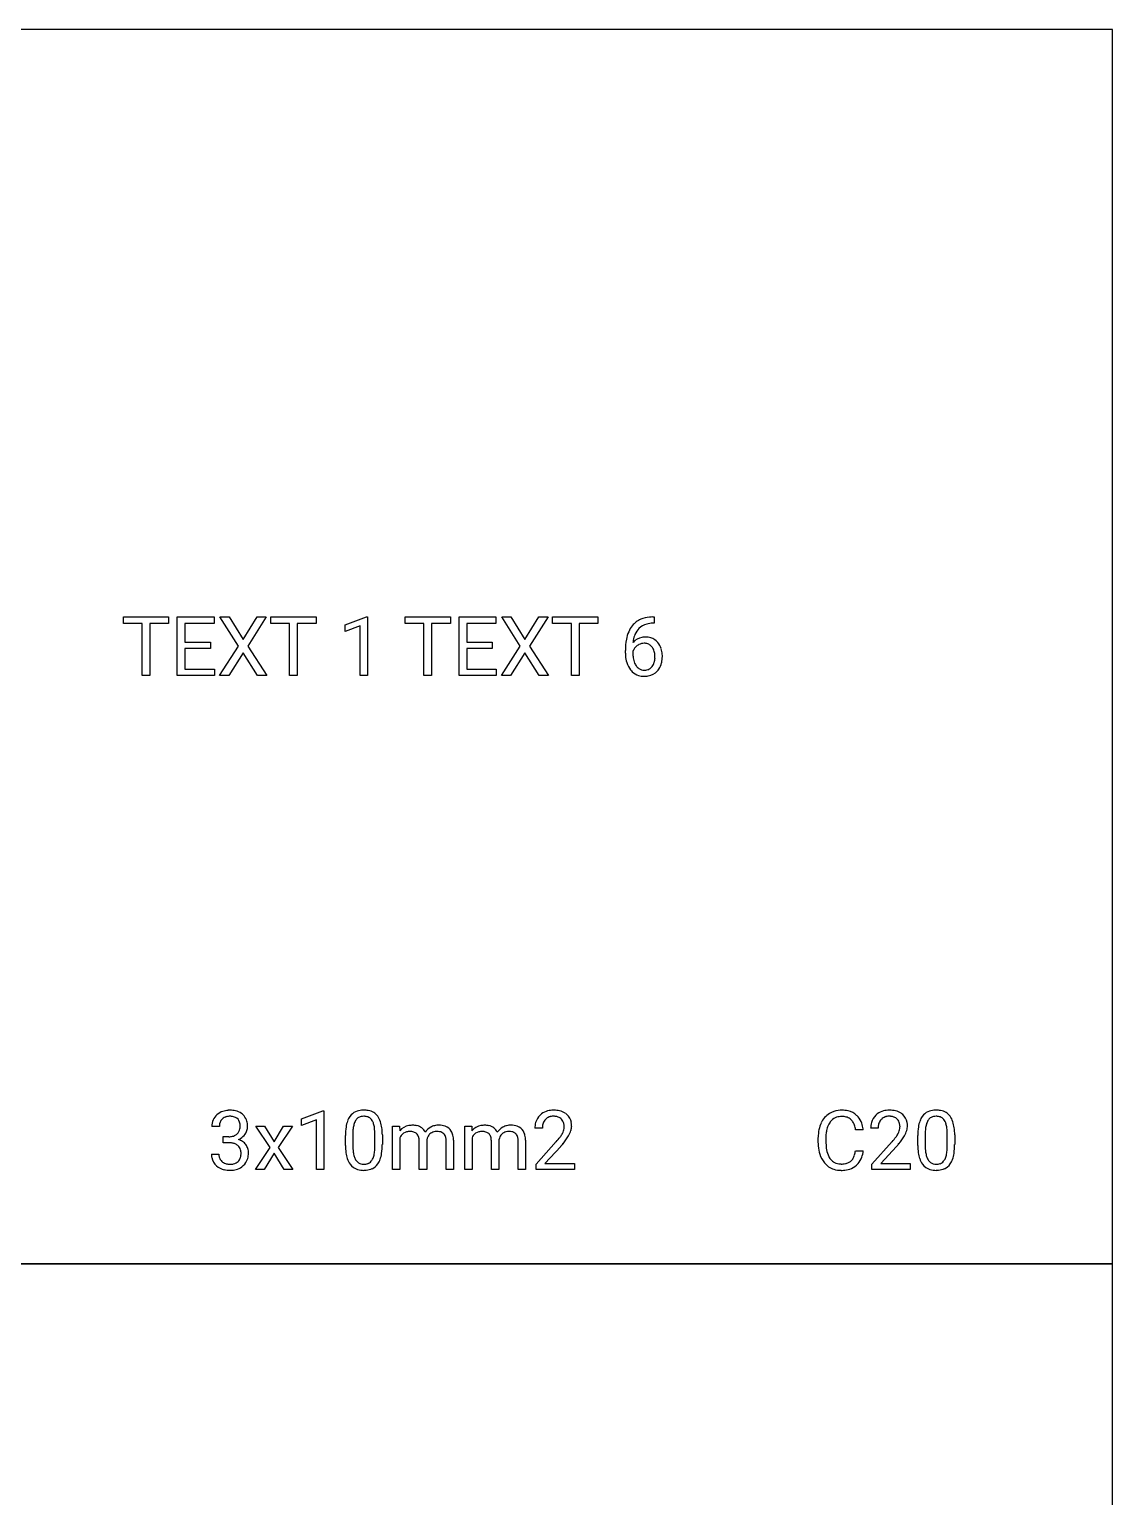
# Model space of a CAD drawing. Header units: metres. Extents: x 0 to 1062, y -1350 to 150.
# Drawn here: x 443.3 to 575, y -778.3 to -600 of the extents above; entities that cross this region are included whole.
import ezdxf

# ---------------------------------------------------------------- set-up
doc = ezdxf.new("R2010")
doc.units = ezdxf.units.M

msp = doc.modelspace()

# ---------------------------------------------------------------- linework, layer by layer
for p, q in [((575, -600), (400, -600)), ((575, -750), (575, -600)), ((454.74, -672.19), (454.74, -671.41)), ((454.74, -671.41), (460.24, -671.41)), ((457.02, -672.19), (454.74, -672.19)), ((457.02, -678.52), (457.02, -672.19)), ((460.24, -672.19), (457.95, -672.19)), ((457.95, -672.19), (457.95, -678.52)), ((460.24, -671.41), (460.24, -672.19)), ((461.29, -678.52), (461.29, -671.41)), ((461.29, -671.41), (465.76, -671.41)), ((465.76, -672.19), (462.23, -672.19)), ((462.23, -672.19), (462.23, -674.47)), ((465.76, -671.41), (465.76, -672.19)), ((468.74, -674.94), (466.48, -671.41)), ((466.48, -671.41), (467.58, -671.41)), ((467.58, -671.41), (469.3, -674.14)), ((469.3, -674.14), (471, -671.41)), ((472.1, -671.41), (469.86, -674.94)), ((471, -671.41), (472.1, -671.41)), ((472.66, -672.19), (472.66, -671.41)), ((472.66, -671.41), (478.16, -671.41)), ((474.94, -672.19), (472.66, -672.19)), ((474.94, -678.52), (474.94, -672.19)), ((478.16, -672.19), (475.87, -672.19)), ((475.87, -672.19), (475.87, -678.52)), ((478.16, -671.41), (478.16, -672.19)), ((481.69, -672.35), (484.28, -671.38)), ((484.28, -671.38), (484.42, -671.38)), ((484.42, -671.38), (484.42, -678.52)), ((489, -672.19), (489, -671.41)), ((489, -671.41), (494.5, -671.41)), ((491.28, -672.19), (489, -672.19)), ((491.28, -678.52), (491.28, -672.19)), ((494.5, -672.19), (492.21, -672.19)), ((492.21, -672.19), (492.21, -678.52)), ((494.5, -671.41), (494.5, -672.19)), ((495.55, -678.52), (495.55, -671.41)), ((495.55, -671.41), (500.02, -671.41)), ((500.02, -672.19), (496.49, -672.19)), ((496.49, -672.19), (496.49, -674.47)), ((500.02, -671.41), (500.02, -672.19)), ((502.99, -674.94), (500.74, -671.41)), ((500.74, -671.41), (501.84, -671.41)), ((501.84, -671.41), (503.55, -674.14)), ((503.55, -674.14), (505.26, -671.41)), ((506.36, -671.41), (504.12, -674.94)), ((505.26, -671.41), (506.36, -671.41)), ((506.92, -672.19), (506.92, -671.41)), ((506.92, -671.41), (512.42, -671.41)), ((509.2, -672.19), (506.92, -672.19)), ((509.2, -678.52), (509.2, -672.19)), ((512.42, -672.19), (510.13, -672.19)), ((510.13, -672.19), (510.13, -678.52)), ((512.42, -671.41), (512.42, -672.19)), ((519.26, -672.18), (519.09, -672.18)), ((519.1, -671.41), (519.26, -671.41)), ((519.26, -671.41), (519.26, -672.18)), ((481.69, -673.17), (481.69, -672.35)), ((483.52, -672.5), (481.69, -673.17)), ((483.52, -678.52), (483.52, -672.5)), ((462.23, -674.47), (465.31, -674.47)), ((465.31, -675.24), (462.23, -675.24)), ((462.23, -675.24), (462.23, -677.76)), ((465.31, -674.47), (465.31, -675.24)), ((466.43, -678.52), (468.74, -674.94)), ((469.3, -675.75), (467.54, -678.52)), ((471.04, -678.52), (469.3, -675.75)), ((469.86, -674.94), (472.16, -678.52)), ((496.49, -674.47), (499.57, -674.47)), ((499.57, -675.24), (496.49, -675.24)), ((496.49, -675.24), (496.49, -677.76)), ((499.57, -674.47), (499.57, -675.24)), ((500.69, -678.52), (502.99, -674.94)), ((503.55, -675.75), (501.8, -678.52)), ((505.3, -678.52), (503.55, -675.75)), ((504.12, -674.94), (506.42, -678.52)), ((515.77, -675.82), (515.77, -675.47)), ((516.67, -675.59), (516.67, -675.92)), ((457.95, -678.52), (457.02, -678.52)), ((465.81, -678.52), (461.29, -678.52)), ((462.23, -677.76), (465.81, -677.76)), ((465.81, -677.76), (465.81, -678.52)), ((467.54, -678.52), (466.43, -678.52)), ((472.16, -678.52), (471.04, -678.52)), ((475.87, -678.52), (474.94, -678.52)), ((484.42, -678.52), (483.52, -678.52)), ((492.21, -678.52), (491.28, -678.52)), ((500.07, -678.52), (495.55, -678.52)), ((496.49, -677.76), (500.07, -677.76)), ((500.07, -677.76), (500.07, -678.52)), ((501.8, -678.52), (500.69, -678.52)), ((506.42, -678.52), (505.3, -678.52)), ((510.13, -678.52), (509.2, -678.52)), ((476.38, -732.38), (478.97, -731.41)), ((476.38, -733.2), (476.38, -732.38)), ((478.2, -732.53), (476.38, -733.2)), ((478.2, -738.55), (478.2, -732.53)), ((478.97, -731.41), (479.11, -731.41)), ((479.11, -731.41), (479.11, -738.55)), ((466.41, -733.31), (465.5, -733.31)), ((466.88, -734.56), (467.56, -734.56)), ((466.88, -735.3), (466.88, -734.56)), ((472.58, -735.88), (470.85, -733.27)), ((470.85, -733.27), (471.89, -733.27)), ((471.89, -733.27), (473.05, -735.2)), ((473.05, -735.2), (474.22, -733.27)), ((475.28, -733.27), (473.55, -735.88)), ((474.22, -733.27), (475.28, -733.27)), ((481.73, -735.64), (481.73, -734.44)), ((482.63, -734.22), (482.63, -735.66)), ((485.31, -735.77), (485.31, -734.29)), ((486.22, -734.35), (486.22, -735.52)), ((487.46, -738.55), (487.46, -733.27)), ((487.46, -733.27), (488.32, -733.27)), ((488.32, -733.27), (488.34, -733.86)), ((496.23, -738.55), (496.23, -733.27)), ((496.23, -733.27), (497.08, -733.27)), ((497.08, -733.27), (497.1, -733.86)), ((505.67, -733.54), (504.77, -733.54)), ((544.68, -733.73), (543.74, -733.73)), ((546.49, -733.54), (545.59, -733.54)), ((551.31, -735.64), (551.31, -734.44)), ((552.21, -734.22), (552.21, -735.66)), ((554.89, -735.77), (554.89, -734.29)), ((555.8, -734.35), (555.8, -735.52)), ((467.56, -735.3), (466.88, -735.3)), ((470.8, -738.55), (472.58, -735.88)), ((473.55, -735.88), (475.33, -738.55)), ((488.36, -734.7), (488.36, -738.55)), ((490.71, -738.55), (490.71, -735.09)), ((491.62, -735.05), (491.62, -738.55)), ((493.96, -738.55), (493.96, -735.07)), ((494.87, -735.01), (494.87, -738.55)), ((497.13, -734.7), (497.13, -738.55)), ((499.47, -738.55), (499.47, -735.09)), ((500.38, -735.05), (500.38, -738.55)), ((502.73, -738.55), (502.73, -735.07)), ((503.63, -735.01), (503.63, -738.55)), ((504.9, -737.91), (507.36, -735.17)), ((507.9, -735.75), (505.99, -737.82)), ((539.2, -735.33), (539.2, -734.65)), ((540.15, -734.67), (540.15, -735.36)), ((543.74, -736.3), (544.68, -736.3)), ((545.72, -737.91), (548.18, -735.17)), ((548.72, -735.75), (546.81, -737.82)), ((465.44, -736.68), (466.35, -736.68)), ((473.07, -736.58), (471.85, -738.55)), ((474.29, -738.55), (473.07, -736.58)), ((504.9, -738.55), (504.9, -737.91)), ((505.99, -737.82), (509.56, -737.82)), ((509.56, -737.82), (509.56, -738.55)), ((545.72, -738.55), (545.72, -737.91)), ((546.81, -737.82), (550.38, -737.82)), ((550.38, -737.82), (550.38, -738.55)), ((471.85, -738.55), (470.8, -738.55)), ((475.33, -738.55), (474.29, -738.55)), ((479.11, -738.55), (478.2, -738.55)), ((488.36, -738.55), (487.46, -738.55)), ((491.62, -738.55), (490.71, -738.55)), ((494.87, -738.55), (493.96, -738.55)), ((497.13, -738.55), (496.23, -738.55)), ((500.38, -738.55), (499.47, -738.55)), ((503.63, -738.55), (502.73, -738.55)), ((509.56, -738.55), (504.9, -738.55)), ((550.38, -738.55), (545.72, -738.55)), ((400, -750), (575, -750)), ((575, -750), (400, -750)), ((575, -900), (575, -750))]:
    msp.add_line(p, q)
for centre, radius, start, end in [((518.67, -674.13), 2.65, 112.751, 141.1926), ((519, -674.96), 3.54, 94.9147, 112.4719), ((519.12, -675.21), 3.04, 90.5989, 104.534), ((519.16, -676.3), 4.89, 90.7759, 95.4854), ((520.24, -674.94), 4.43, 156.9481, 169.4055), ((519.1, -674.46), 3.19, 141.3846, 156.8839), ((518.07, -675.69), 1.82, 99.617, 139.1542), ((519.7, -674.68), 3.01, 157.4577, 171.4845), ((518.95, -674.37), 2.19, 134.3411, 157.4851), ((518.89, -674.34), 2.13, 104.3078, 133.8639), ((518.21, -676.38), 2.52, 89.7488, 100.2562), ((518.24, -676.01), 2.15, 73.182, 90.5378), ((518.34, -675.64), 1.77, 39.617, 72.7027), ((522.82, -675.41), 7.05, 169.506, 180.4647), ((517.99, -676.06), 1.39, 142.17, 160.2783), ((520.64, -674.85), 3.97, 171.0843, 174.968), ((518.11, -676.17), 1.56, 125.0918, 141.8705), ((518.14, -676.18), 1.59, 117.13, 125.5663), ((518.06, -676.03), 1.42, 89.7387, 117.1618), ((518.07, -676), 1.39, 82.7845, 90.1035), ((518.12, -675.73), 1.11, 57.5923, 83.1979), ((518.06, -675.8), 1.2, 37.5896, 56.9825), ((517.85, -675.97), 1.47, 31.0627, 38.0776), ((517.66, -676.07), 1.69, 11.4098, 30.6339), ((516.9, -676.23), 2.46, -0.3953, 11.549), ((518.01, -675.94), 2.22, 17.8581, 40.1639), ((517.42, -676.13), 2.83, 3.619, 17.7908), ((520.26, -675.82), 4.49, 179.9573, 183.8075), ((519.29, -675.91), 3.52, -176.5341, -162.9153), ((518.5, -676.15), 2.69, -162.9011, -141.1646), ((519.83, -675.94), 3.15, 179.6194, 190.7811), ((518.79, -676.15), 2.09, -169.4135, -151.0511), ((518.47, -676.3), 1.74, -150.5604, -143.6594), ((518.26, -676.48), 1.47, -144.314, -126.2497), ((518.13, -676.76), 1.11, -71.7054, -37.016), ((517.78, -676.48), 1.56, -37.5261, -16.0346), ((517.2, -676.3), 2.17, -16.1279, -3.2038), ((516.54, -676.25), 2.82, -3.5619, 0.0421), ((517.94, -676.45), 2.29, -34.3812, -12.9934), ((517, -676.23), 3.26, -13.0513, 0.4559), ((516.65, -676.2), 3.61, -0.0446, 3.9677), ((518.24, -676.35), 2.37, -141.0886, -133.6632), ((517.97, -676.65), 1.97, -133.9596, -108.6408), ((518.04, -676.4), 2.22, -108.1271, -89.4913), ((518.04, -676.76), 1.11, -125.8215, -89.337), ((518.07, -676.53), 1.34, -90.5977, -72.3362), ((518.07, -675.96), 2.66, -90.2368, -79.8996), ((518.21, -676.66), 1.95, -80.4859, -42.0195), ((518.09, -676.54), 2.12, -42.2341, -34.7426), ((467.4, -733.29), 1.9, 156.7254, 180.6895), ((467.35, -733.3), 1.86, 131.5241, 155.8625), ((467.51, -733.44), 2.07, 109.4923, 132.2591), ((467.68, -733.27), 1.27, 158.8914, 175.6954), ((467.5, -733.21), 1.08, 133.5328, 158.5491), ((467.55, -733.26), 1.16, 103.4748, 133.5694), ((467.63, -733.8), 2.44, 94.0186, 109.2749), ((467.68, -733.75), 1.66, 89.5225, 103.6892), ((467.69, -734.39), 3.04, 89.9538, 94.3439), ((467.72, -734.36), 3.01, 77.1833, 90.4936), ((467.69, -734.28), 2.19, 84.9801, 90.1027), ((467.79, -733.48), 1.38, 64.9824, 85.9768), ((467.97, -733.06), 0.93, 16.7478, 64.0965), ((467.95, -733.37), 1.99, 55.4019, 77.3239), ((467.2, -733.31), 1.74, -1.0476, 17.2451), ((468.06, -733.17), 1.77, 47.0236, 54.9155), ((468.12, -733.12), 1.69, 20.8442, 47.0924), ((467.66, -733.28), 2.17, 4.0223, 20.6137), ((485.58, -733.95), 3.82, 160.3049, 171.3303), ((484.2, -733.45), 2.35, 145.1146, 160.3691), ((483.65, -733.08), 1.69, 113.9045, 144.8711), ((484.56, -733.55), 1.85, 149.6234, 165.4259), ((483.87, -733.15), 1.06, 125.8471, 149.3151), ((483.86, -733.59), 2.24, 94.2783, 113.4357), ((483.86, -733.17), 1.07, 101.6851, 125.0627), ((483.96, -733.61), 1.52, 89.6223, 101.9167), ((483.97, -734.53), 3.19, 89.919, 94.9543), ((483.99, -734.3), 2.96, 79.8808, 90.3219), ((483.97, -733.77), 1.68, 84.3403, 90.0926), ((484.03, -733.3), 1.21, 63.4356, 85.0199), ((484.17, -733.34), 1.98, 59.7342, 80.2344), ((484.09, -733.15), 1.05, 30.7009, 62.4934), ((483.53, -733.48), 1.7, 16.4173, 30.7965), ((484.31, -733.07), 1.67, 36.1874, 59.1551), ((483.73, -733.46), 2.37, 17.6061, 35.6109), ((482.1, -734.01), 4.09, 7.5233, 17.9382), ((507.27, -733.52), 2.51, 164.6898, 180.4794), ((506.75, -733.38), 1.97, 133.4629, 164.4994), ((506.82, -733.44), 2.06, 109.3993, 133.7311), ((506.93, -733.33), 1.23, 135.9423, 161.1924), ((506.88, -733.29), 1.16, 127.5802, 135.7627), ((507.01, -733.99), 2.64, 93.838, 109.2571), ((506.93, -733.36), 1.26, 103.7449, 127.1517), ((507.07, -733.95), 1.87, 89.4583, 103.8184), ((507.09, -734.79), 3.44, 89.9476, 94.2489), ((507.11, -734.36), 3.01, 77.3427, 90.4709), ((507.09, -733.73), 1.64, 85.2826, 90.0571), ((507.13, -733.38), 1.28, 68.7646, 85.6884), ((507.2, -733.19), 1.09, 43.1432, 68.4156), ((507.33, -733.4), 2.03, 56.0713, 77.4694), ((507.13, -733.27), 1.19, 14.3635, 43.5045), ((507.45, -733.21), 1.81, 47.9297, 55.6151), ((507.53, -733.13), 1.69, 9.7854, 48.2551), ((506.98, -733.24), 2.25, -0.2347, 10.2587), ((542.16, -734.11), 2.87, 139.314, 155.1464), ((541.88, -733.89), 2.51, 121.7667, 139.0646), ((542.37, -734.08), 2.15, 142.8957, 160.4662), ((541.96, -734.03), 2.67, 96.6493, 121.5873), ((542.11, -733.89), 1.83, 134.5514, 142.5571), ((541.94, -733.72), 1.59, 108.188, 134.6933), ((542.04, -734.08), 1.96, 89.3931, 107.7585), ((542.06, -734.68), 3.33, 89.9018, 97.0512), ((542.09, -734.64), 3.29, 76.6395, 90.4587), ((542.07, -734.71), 2.59, 86.1178, 90.0533), ((542.13, -734.02), 1.9, 72.0488, 86.5864), ((542.31, -733.47), 1.32, 47.285, 72.1221), ((542.33, -733.67), 2.29, 47.4839, 76.8845), ((542.3, -733.46), 1.32, 30.7096, 46.5795), ((541.78, -733.76), 1.92, 18.3444, 30.674), ((542.3, -733.69), 2.33, 24.154, 47.158), ((541.71, -733.95), 2.97, 9.4399, 24.0598), ((548.09, -733.52), 2.51, 164.6898, 180.4794), ((547.57, -733.38), 1.97, 133.4629, 164.4994), ((547.64, -733.44), 2.06, 109.3993, 133.7311), ((547.75, -733.33), 1.23, 135.9423, 161.1924), ((547.7, -733.29), 1.16, 127.5802, 135.7627), ((547.83, -733.99), 2.64, 93.838, 109.2571), ((547.75, -733.36), 1.26, 103.7449, 127.1517), ((547.89, -733.95), 1.87, 89.4583, 103.8184), ((547.91, -734.79), 3.44, 89.9476, 94.2489), ((547.93, -734.36), 3.01, 77.3427, 90.4709), ((547.91, -733.73), 1.64, 85.2826, 90.0571), ((547.95, -733.38), 1.28, 68.7646, 85.6884), ((548.02, -733.19), 1.09, 43.1432, 68.4156), ((548.16, -733.4), 2.03, 56.0713, 77.4694), ((547.95, -733.27), 1.19, 14.3635, 43.5045), ((548.27, -733.21), 1.81, 47.9297, 55.6151), ((548.35, -733.13), 1.69, 9.7854, 48.2551), ((547.8, -733.24), 2.25, -0.2347, 10.2587), ((555.16, -733.95), 3.82, 160.3049, 171.3303), ((553.78, -733.45), 2.35, 145.1146, 160.3691), ((553.23, -733.08), 1.69, 113.9045, 144.8711), ((554.14, -733.55), 1.85, 149.6234, 165.4259), ((553.45, -733.15), 1.06, 125.8471, 149.3151), ((553.44, -733.59), 2.24, 94.2783, 113.4357), ((553.44, -733.17), 1.07, 101.6851, 125.0627), ((553.54, -733.61), 1.52, 89.6223, 101.9167), ((553.55, -734.53), 3.19, 89.919, 94.9543), ((553.57, -734.3), 2.96, 79.8808, 90.3219), ((553.55, -733.77), 1.68, 84.3403, 90.0926), ((553.61, -733.3), 1.21, 63.4356, 85.0199), ((553.75, -733.34), 1.98, 59.7342, 80.2344), ((553.67, -733.15), 1.05, 30.7009, 62.4934), ((553.11, -733.48), 1.7, 16.4173, 30.7965), ((553.89, -733.07), 1.67, 36.1874, 59.1551), ((553.31, -733.46), 2.37, 17.6061, 35.6109), ((551.68, -734.01), 4.09, 7.5233, 17.9382), ((468.03, -733.31), 1.62, 175.3005, 180.056), ((467.55, -732.54), 2.03, -89.5828, -76.9872), ((467.71, -733.21), 1.34, -77.1573, -56.3541), ((467.8, -733.36), 1.16, -55.8505, -48.2326), ((467.86, -733.43), 1.06, -48.425, -9.5404), ((467.47, -733.35), 1.46, -10.1534, 0.2425), ((468.08, -733.25), 1.77, -60.0327, -34.5866), ((468.1, -733.25), 1.76, -35.1102, -18.9028), ((468.41, -733.36), 1.43, -18.6386, -0.0375), ((466.94, -733.36), 2.9, -0.0603, 4.499), ((488.46, -734.39), 6.73, 171.3605, 180.4314), ((488.49, -734.25), 5.86, 173.626, 179.7295), ((486.08, -733.97), 3.43, 165.0175, 173.7342), ((482.15, -733.9), 3.14, 7.0754, 16.6026), ((479.37, -734.25), 5.94, -0.3813, 7.0913), ((479.36, -734.38), 6.86, 0.2523, 7.6309), ((489.77, -735.05), 1.87, 100.3147, 140.1566), ((489.69, -735.26), 1.44, 145.15, 156.9011), ((489.43, -735.08), 1.12, 103.2507, 145.2633), ((489.57, -735.61), 1.67, 89.4977, 103.6889), ((489.9, -735.64), 2.46, 89.7492, 100.6868), ((489.61, -735.51), 1.57, 73.6234, 90.9303), ((489.93, -735.47), 2.29, 77.6386, 90.4719), ((489.79, -734.88), 0.909, 48.5718, 73.4638), ((489.78, -734.85), 0.891, 16.9411, 47.2709), ((490.11, -734.66), 1.47, 52.0491, 78.0346), ((489.08, -735.06), 1.63, -1.0348, 16.955), ((490.12, -734.61), 1.43, 24.4324, 50.9273), ((493.06, -735.17), 2, 118.576, 145.1954), ((492.94, -735.16), 1.32, 154.8037, 169.9564), ((492.75, -735.07), 1.12, 132.0197, 154.5908), ((492.76, -735.07), 1.12, 104.1018, 132.2478), ((492.96, -734.97), 1.78, 102.9387, 118.8207), ((492.83, -735.36), 1.42, 89.609, 104.0282), ((493.08, -735.52), 2.35, 89.6091, 102.8285), ((492.85, -735.96), 2.02, 80.5344, 90.4335), ((493.14, -735.47), 2.3, 71.7698, 91.0655), ((492.99, -735.12), 1.17, 66.4323, 80.6559), ((493.17, -734.73), 0.736, 43.25, 66.571), ((493.1, -734.78), 0.825, 25.3306, 42.396), ((492.81, -734.91), 1.14, 11.4675, 25.2189), ((493.44, -734.57), 1.34, 30.0284, 71.7493), ((493.05, -734.78), 1.79, 12.5337, 29.6219), ((491.91, -735.03), 2.96, 0.3768, 12.5853), ((498.54, -735.05), 1.87, 100.3147, 140.1566), ((498.45, -735.26), 1.44, 145.15, 156.9011), ((498.19, -735.08), 1.12, 103.2507, 145.2633), ((498.33, -735.61), 1.67, 89.4977, 103.6889), ((498.66, -735.64), 2.46, 89.7492, 100.6868), ((498.37, -735.51), 1.57, 73.6234, 90.9303), ((498.69, -735.47), 2.29, 77.6386, 90.4719), ((498.55, -734.88), 0.909, 48.5718, 73.4638), ((498.55, -734.85), 0.891, 16.9411, 47.2709), ((498.88, -734.66), 1.47, 52.0491, 78.0346), ((497.84, -735.06), 1.63, -1.0348, 16.955), ((498.88, -734.61), 1.43, 24.4324, 50.9273), ((501.82, -735.17), 2, 118.576, 145.1954), ((501.7, -735.16), 1.32, 154.8037, 169.9564), ((501.52, -735.07), 1.12, 132.0197, 154.5908), ((501.52, -735.07), 1.12, 104.1018, 132.2478), ((501.73, -734.97), 1.78, 102.9387, 118.8207), ((501.59, -735.36), 1.42, 89.609, 104.0282), ((501.85, -735.52), 2.35, 89.6091, 102.8285), ((501.62, -735.96), 2.02, 80.5344, 90.4335), ((501.91, -735.47), 2.3, 71.7698, 91.0655), ((501.76, -735.12), 1.17, 66.4323, 80.6559), ((501.93, -734.73), 0.736, 43.25, 66.571), ((501.86, -734.78), 0.825, 25.3306, 42.396), ((501.58, -734.91), 1.14, 11.4675, 25.2189), ((502.21, -734.57), 1.34, 30.0284, 71.7493), ((501.81, -734.78), 1.79, 12.5337, 29.6219), ((500.67, -735.03), 2.96, 0.3768, 12.5853), ((507.38, -733.48), 1.71, 161.2165, 176.3918), ((507.98, -733.54), 2.31, 175.9224, 180.0552), ((500.51, -729.07), 9.18, -41.6897, -37.1461), ((504.54, -732.12), 4.13, -37.1463, -31.3391), ((506.02, -733.04), 2.37, -30.9941, -28.2007), ((506.61, -733.34), 1.72, -28.5611, -7.5167), ((503.48, -731.37), 6.21, -40.6727, -30.0526), ((506.8, -733.35), 1.53, -0.4249, 14.3017), ((506.69, -733.36), 1.63, -7.2295, 0.0186), ((506.05, -732.86), 3.24, -29.9823, -16.869), ((507.27, -733.23), 1.97, -16.7689, -0.5227), ((543.88, -734.62), 4.68, 168.8306, 180.3136), ((542.79, -734.41), 3.56, 155.0047, 168.7728), ((544.89, -734.65), 4.75, 171.6853, 180.2985), ((543.29, -734.41), 3.12, 160.3481, 171.7377), ((540.58, -734.16), 3.19, 7.7032, 18.2643), ((540.88, -734.11), 3.82, 5.6881, 9.8085), ((548.8, -733.54), 2.31, 175.9224, 180.0552), ((548.2, -733.48), 1.71, 161.2165, 176.3918), ((541.33, -729.07), 9.18, -41.6897, -37.1461), ((545.36, -732.12), 4.13, -37.1463, -31.3391), ((546.84, -733.04), 2.37, -30.9941, -28.2007), ((547.43, -733.34), 1.72, -28.5611, -7.5167), ((544.3, -731.37), 6.21, -40.6727, -30.0526), ((547.62, -733.35), 1.53, -0.4249, 14.3017), ((547.51, -733.36), 1.63, -7.2295, 0.0186), ((546.87, -732.86), 3.24, -29.9823, -16.869), ((548.09, -733.23), 1.97, -16.7689, -0.5227), ((558.04, -734.39), 6.73, 171.3605, 180.4314), ((558.07, -734.25), 5.86, 173.626, 179.7295), ((555.66, -733.97), 3.43, 165.0175, 173.7342), ((551.73, -733.9), 3.14, 7.0754, 16.6026), ((548.95, -734.25), 5.94, -0.3813, 7.0913), ((548.94, -734.38), 6.86, 0.2523, 7.6309), ((467.54, -737.84), 2.54, 80.1228, 89.5476), ((467.69, -737), 1.69, 67.7818, 80.1624), ((467.87, -736.56), 1.21, 49.2602, 67.8329), ((467.96, -736.44), 1.06, 14.7964, 48.8337), ((467.94, -733.02), 2.04, -67.545, -59.8681), ((468.14, -736.8), 1.98, 56.2745, 72.9348), ((467.47, -736.58), 1.58, -0.6035, 14.9827), ((468.35, -736.48), 1.59, 36.7001, 55.9859), ((468.38, -736.45), 1.55, 16.751, 36.6134), ((467.99, -736.55), 1.96, -0.5437, 16.4445), ((488.35, -735.59), 6.62, -179.5379, -172.0299), ((488.48, -735.7), 5.85, 179.6245, 187.282), ((481.84, -736.02), 3.46, -15.2599, -6.4575), ((479.29, -735.71), 6.03, -6.5767, -0.5013), ((479.31, -735.57), 6.9, -8.5335, 0.4264), ((493.25, -735.22), 1.64, 169.6382, 174.0077), ((492.1, -735.05), 1.87, -0.5371, 11.3469), ((502.01, -735.22), 1.64, 169.6382, 174.0077), ((500.86, -735.05), 1.87, -0.5371, 11.3469), ((500.69, -729.09), 9.81, -42.7398, -40.1353), ((544.8, -735.34), 5.6, 179.9536, 183.7306), ((543.44, -735.45), 4.24, -176.6658, -162.9979), ((544.56, -735.39), 4.41, 179.6182, 190.0797), ((542.95, -735.69), 2.77, -170.1907, -152.3426), ((540.35, -735.79), 3.42, -17.0455, -8.4914), ((541.35, -735.94), 3.35, -19.8225, -6.2187), ((541.51, -729.09), 9.81, -42.7398, -40.1353), ((557.93, -735.59), 6.62, -179.5379, -172.0299), ((558.06, -735.7), 5.85, 179.6245, 187.282), ((551.42, -736.02), 3.46, -15.2599, -6.4575), ((548.87, -735.71), 6.03, -6.5767, -0.5013), ((548.89, -735.57), 6.9, -8.5335, 0.4264), ((467.64, -736.69), 2.2, 179.7619, 190.8396), ((467.19, -736.78), 1.74, -169.3312, -130.1365), ((467.47, -736.47), 2.16, -130.5569, -102.6389), ((467.75, -736.69), 1.4, 179.4882, 195.5731), ((467.45, -736.77), 1.09, -164.2311, -132.3002), ((467.52, -736.69), 1.2, -132.487, -108.5724), ((467.65, -736.32), 1.59, -108.5063, -93.6627), ((467.69, -735.83), 2.08, -94.0728, -89.9494), ((467.71, -735.98), 1.94, -90.5457, -77.1922), ((467.85, -736.61), 1.29, -77.0037, -62.3965), ((467.96, -736.82), 1.05, -62.2119, -45.4862), ((467.93, -736.54), 2.08, -71.1977, -48.084), ((467.93, -736.81), 1.08, -45.1232, -18.8574), ((467.48, -736.65), 1.57, -18.8839, -3.539), ((466.88, -736.59), 2.16, -4.0548, 0.0584), ((468.12, -736.74), 1.8, -48.3599, -15.8296), ((467.57, -736.59), 2.37, -15.6572, 0.5353), ((485.84, -735.95), 4.09, -172.1182, -161.7654), ((484.33, -736.46), 2.49, -162.0305, -144.7377), ((483.7, -736.89), 1.73, -144.2752, -106.3989), ((485.85, -736.04), 3.19, -172.7199, -163.1688), ((484.52, -736.45), 1.8, -163.3154, -149.3269), ((483.97, -736.77), 1.16, -149.3512, -127.0543), ((483.88, -736.86), 1.04, -126.4303, -106.4901), ((483.97, -736.56), 1.35, -106.2029, -89.4379), ((484, -736.58), 1.33, -90.795, -70.9613), ((484.09, -736.89), 1.02, -70.4139, -40.6172), ((483.95, -736.76), 1.2, -40.7966, -31.9756), ((483.43, -736.46), 1.81, -31.1132, -14.8036), ((484.28, -736.92), 1.69, -65.6916, -34.7171), ((483.7, -736.52), 2.39, -34.534, -19.3947), ((482.27, -736.02), 3.91, -19.4648, -8.5613), ((542.3, -735.81), 3.03, -163.0662, -140.2573), ((541.84, -736.21), 2.43, -140.6775, -107.6143), ((542.41, -735.95), 2.18, -151.7537, -144.7791), ((541.98, -736.27), 1.64, -145.3023, -124.6662), ((541.9, -736.34), 1.54, -123.9109, -96.8662), ((541.98, -735.88), 2, -97.4046, -89.8797), ((542, -735.23), 2.66, -90.4811, -78.8824), ((542.18, -736.16), 1.71, -78.7593, -65.7681), ((542.36, -736.55), 1.28, -65.6704, -49.9303), ((542.32, -736.28), 2.33, -72.2034, -49.0201), ((542.37, -736.6), 1.24, -49.001, -28.765), ((541.67, -736.2), 2.04, -29.0168, -16.9362), ((542.37, -736.35), 2.24, -48.8445, -41.436), ((542.25, -736.26), 2.39, -41.1069, -19.7868), ((555.42, -735.95), 4.09, -172.1182, -161.7654), ((553.91, -736.46), 2.49, -162.0305, -144.7377), ((553.28, -736.89), 1.73, -144.2752, -106.3989), ((555.43, -736.04), 3.19, -172.7199, -163.1688), ((554.1, -736.45), 1.8, -163.3154, -149.3269), ((553.55, -736.77), 1.16, -149.3512, -127.0543), ((553.47, -736.86), 1.04, -126.4303, -106.4901), ((553.55, -736.56), 1.35, -106.2029, -89.4379), ((553.58, -736.58), 1.33, -90.795, -70.9613), ((553.67, -736.89), 1.02, -70.4139, -40.6172), ((553.53, -736.76), 1.2, -40.7966, -31.9756), ((553.01, -736.46), 1.81, -31.1132, -14.8036), ((553.86, -736.92), 1.69, -65.6916, -34.7171), ((553.28, -736.52), 2.39, -34.534, -19.3947), ((551.85, -736.02), 3.91, -19.4648, -8.5613), ((467.67, -735.62), 3.03, -102.8748, -89.5849), ((467.7, -735.32), 3.33, -90.0477, -85.8398), ((467.77, -736.04), 2.61, -86.2036, -71.3288), ((483.95, -736.05), 2.61, -106.4234, -89.2619), ((483.98, -735.53), 3.12, -90.0819, -84.9622), ((484.09, -736.44), 2.2, -85.6337, -66.2168), ((541.96, -735.76), 2.89, -107.0629, -89.468), ((541.99, -734.56), 4.1, -90.0478, -86.0809), ((542.07, -735.52), 3.13, -86.4743, -72.217), ((553.53, -736.05), 2.61, -106.4234, -89.2619), ((553.56, -735.53), 3.12, -90.0819, -84.9622), ((553.67, -736.44), 2.2, -85.6337, -66.2168)]:
    msp.add_arc(centre, radius, start, end)

doc.saveas('drawing.dxf')
